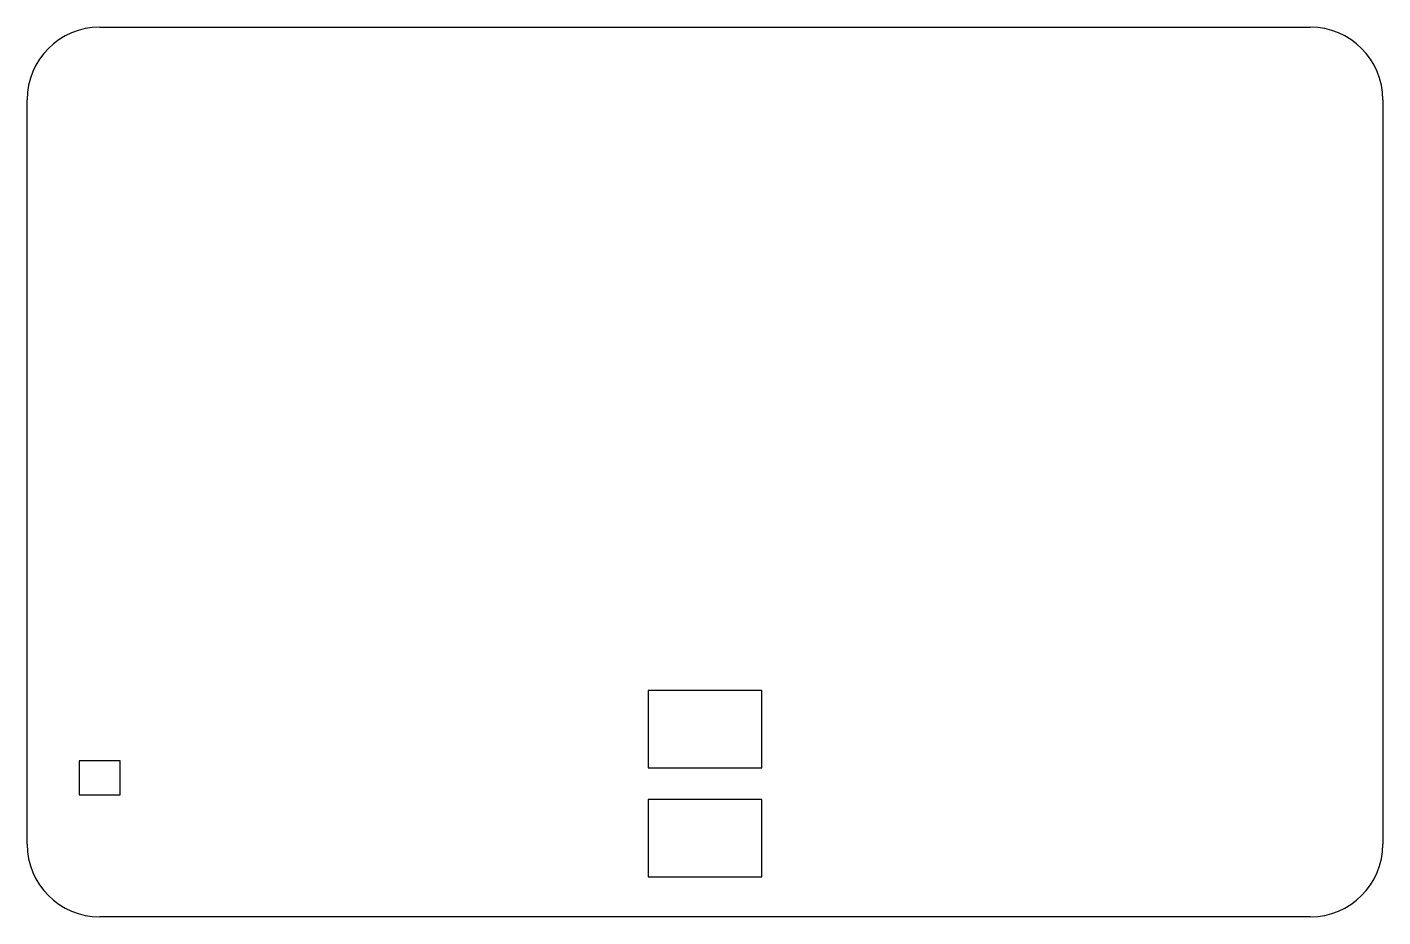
# Model space of a CAD drawing. Header units: millimetres. Extents: x -56 to 56, y 0 to 74.
import ezdxf

# ---------------------------------------------------------------- set-up
doc = ezdxf.new("R2010")
doc.units = ezdxf.units.MM
doc.layers.add('CUT', color=1, linetype='Continuous')

msp = doc.modelspace()

# ---------------------------------------------------------------- linework, layer by layer
at = {"layer": 'CUT'}
for p, q in [((-50, 73.5, 1.49), (50, 73.5, 1.49)), ((-56, 6, 1.49), (-56, 67.5, 1.49)), ((56, 67.5, 1.49), (56, 6, 1.49)), ((-4.7, 18.7, 1.49), (-4.7, 12.3, 1.49)), ((4.7, 18.7, 1.49), (-4.7, 18.7, 1.49)), ((4.7, 12.3, 1.49), (4.7, 18.7, 1.49)), ((-51.7, 12.88, 1.49), (-51.7, 10.08, 1.49)), ((-48.3, 12.88, 1.49), (-51.7, 12.88, 1.49)), ((-48.3, 10.08, 1.49), (-48.3, 12.88, 1.49)), ((-4.7, 12.3, 1.49), (4.7, 12.3, 1.49)), ((-51.7, 10.08, 1.49), (-48.3, 10.08, 1.49)), ((-4.7, 9.7, 1.49), (-4.7, 3.3, 1.49)), ((4.7, 9.7, 1.49), (-4.7, 9.7, 1.49)), ((4.7, 3.3, 1.49), (4.7, 9.7, 1.49)), ((-4.7, 3.3, 1.49), (4.7, 3.3, 1.49)), ((50, 0, 1.49), (-50, 0, 1.49))]:
    msp.add_line(p, q, dxfattribs=at)
for centre, start, end in [((-50, 67.5, 1.49), 90, 180), ((50, 67.5, 1.49), 0, 90), ((-50, 6, 1.49), 180, 270), ((50, 6, 1.49), -90, 0)]:
    msp.add_arc(centre, 6, start, end, dxfattribs=at)

doc.saveas('drawing.dxf')
